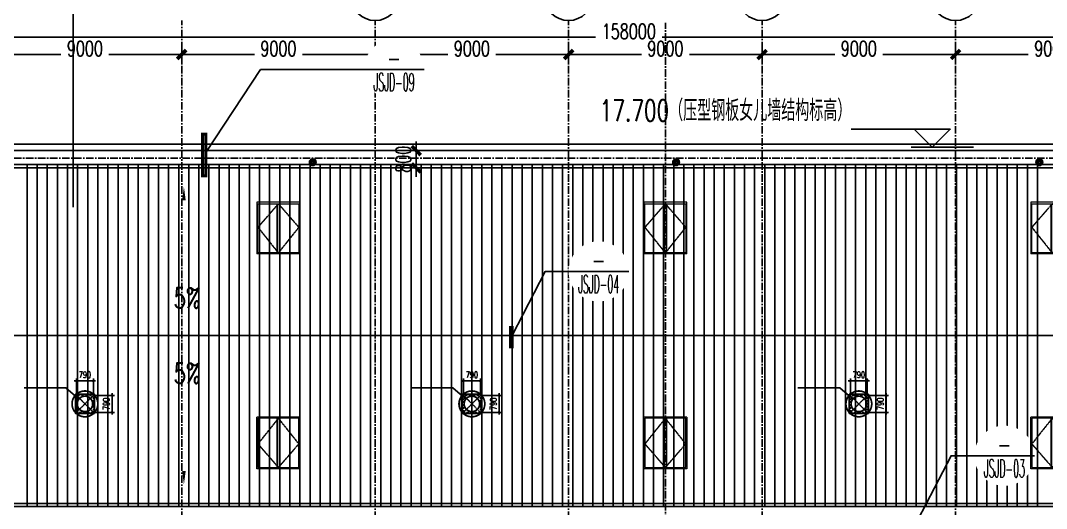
# Model space of a CAD drawing. Extents: x -599358 to 2865263, y -1062760 to 486533.
# Drawn here: x 1063875 to 1111602, y -854976 to -832288 of the extents above; entities that cross this region are included whole.
import ezdxf
from ezdxf.enums import TextEntityAlignment as Align

# ---------------------------------------------------------------- set-up
doc = ezdxf.new("R2010")
doc.units = 0
doc.set_wipeout_variables(frame=1)
for name, pattern in [('CENTER', [2, 1.25, -0.25, 0.25, -0.25]), ('DASH', [0.35, 0.25, -0.1]), ('HIDDEN', [0.375, 0.25, -0.125])]:
    doc.linetypes.add(name, pattern=pattern)
for name, color, linetype in [('3符号', 173, 'Continuous'), ('3索引', 3, 'Continuous'), ('A-AXIS-DP', 126, 'Continuous'), ('A-AXIS-SYMB', 3, 'Continuous'), ('A-LIN-V', 9, 'Continuous'), ('A-SFCE', 30, 'Continuous'), ('A-WINDOW', 140, 'Continuous'), ('DIM', 173, 'Continuous'), ('DIM_SYMB', 3, 'Continuous'), ('DOTE', 1, 'CENTER'), ('PUB_TEXT', 7, 'Continuous'), ('外框', 1, 'HIDDEN'), ('屋面板111', 6, 'Continuous'), ('暖通', 7, 'Continuous'), ('虹吸雨水斗', 6, 'Continuous')]:
    doc.layers.add(name, color=color, linetype=linetype)
doc.layers.add('成型线', color=3, linetype='Continuous', lineweight=18)
doc.styles.add('_TCH_AXIS', font='COMPLEX', dxfattribs={"bigfont": 'GBCBIG'})
doc.styles.add('_TCH_DIM', font='SIMPLEX', dxfattribs={"bigfont": 'GBCBIG'})
doc.styles.add('_TCH_DIM_T3', font='SIMPLEX', dxfattribs={"width": 0.705882, "bigfont": 'GBCBIG'})
doc.styles.add('DHTEXT-1', font='romans.shx', dxfattribs={"width": 0.7, "bigfont": 'chinese.shx'})
doc.styles.add('卓越符号', font='ROMANS.shx', dxfattribs={"width": 0.7, "bigfont": 'CHINESE.shx'})
doc.dimstyles.new('_TCH_ARCH&&100', dxfattribs={"dimtxt": 297.5, "dimasz": 100, "dimexe": 100, "dimexo": 100, "dimgap": 126.25, "dimtad": 1, "dimdec": 0, "dimzin": 0, "dimdsep": 46, "dimtxsty": '_TCH_DIM_T3', "dimblk": 'ARCHTICK', "dimcen": 0.09, "dimclrt": 7, "dimazin": 2, "dimtfac": 1, "dimtdec": 0, "dimtix": 1, "dimtmove": 2, "dimatfit": 3, "dimfxl": 0, "dimtolj": 1, "dimtzin": 0, "dimarcsym": 0})
doc.dimstyles.new('ZN280', dxfattribs={"dimscale": 280, "dimtxt": 2.5, "dimasz": 1.5, "dimexe": 1, "dimexo": 2, "dimgap": 0.9, "dimtad": 1, "dimdec": 0, "dimdsep": 46, "dimtxsty": 'DHTEXT-1', "dimblk": 'ARCHTICK', "dimcen": 2.5, "dimclrd": 173, "dimclre": 173, "dimclrt": 7, "dimazin": 2, "dimtfac": 1, "dimtdec": 0, "dimtix": 1, "dimtmove": 2, "dimatfit": 3, "dimfxl": 0, "dimarcsym": 0})

# ---------------------------------------------------------------- blocks, each defined once
blk = doc.blocks.new('*U612')
at = {"ltscale": 10}
blk.add_line((3.48, 0), (-6.85, 0), dxfattribs=at)
blk.add_lwpolyline([(3, 3), (0, 0), (-3, 3), (13.45, 3)])
at = {"color": 0, "style": '卓越符号', "width": 0.7, "flags": 8}
blk.add_attdef('±0.000', text='', height=3.5, dxfattribs=at).set_placement((13.45, 4.35), align=Align.RIGHT)
blk = doc.blocks.new('_ArchTick')
at = {"color": 0, "linetype": 'ByBlock', "const_width": 0.4}
blk.add_lwpolyline([(-0.5, -0.5), (0.5, 0.5)], dxfattribs=at)
blk = doc.blocks.new('*D1253')
at = {"layer": 'Defpoints', "color": 0, "ltscale": 2800, "transparency": 16777216}
for p in [(1071372, -833868), (1062372, -834828), (1071372, -834828)]:
    blk.add_point(p, dxfattribs=at)
at = {"layer": 'DIM', "color": 173, "linetype": 'ByBlock', "lineweight": -2, "ltscale": 2800, "transparency": 16777216}
for p, q in [((1062372, -834268), (1062372, -833588)), ((1071372, -834268), (1071372, -833588)), ((1062372, -833868), (1065757, -833868)), ((1071372, -833868), (1067988, -833868))]:
    blk.add_line(p, q, dxfattribs=at)
at = {"layer": 'DIM', "color": 173, "lineweight": -2, "ltscale": 2800, "transparency": 16777216, "xscale": 420, "yscale": 420, "zscale": 420, "rotation": 180}
blk.add_blockref('_ArchTick', (1062372, -833868), dxfattribs=at)
at = {"layer": 'DIM', "color": 173, "lineweight": -2, "ltscale": 2800, "transparency": 16777216, "xscale": 420, "yscale": 420, "zscale": 420}
blk.add_blockref('_ArchTick', (1071372, -833868), dxfattribs=at)
at = {"layer": 'DIM', "color": 7, "ltscale": 2800, "transparency": 16777216, "insert": (1066872, -833593), "char_height": 700, "attachment_point": 5, "style": 'DHTEXT-1'}
blk.add_mtext('9000', dxfattribs=at)
blk = doc.blocks.new('*D1254')
at = {"layer": 'Defpoints', "color": 0, "ltscale": 2800, "transparency": 16777216}
for p in [(1080372, -833868), (1071372, -834828), (1080372, -834828)]:
    blk.add_point(p, dxfattribs=at)
at = {"layer": 'DIM', "color": 173, "linetype": 'ByBlock', "lineweight": -2, "ltscale": 2800, "transparency": 16777216}
for p, q in [((1071372, -834268), (1071372, -833588)), ((1080372, -834268), (1080372, -833588)), ((1071372, -833868), (1074757, -833868)), ((1080372, -833868), (1076988, -833868))]:
    blk.add_line(p, q, dxfattribs=at)
at = {"layer": 'DIM', "color": 173, "lineweight": -2, "ltscale": 2800, "transparency": 16777216, "xscale": 420, "yscale": 420, "zscale": 420, "rotation": 180}
blk.add_blockref('_ArchTick', (1071372, -833868), dxfattribs=at)
at = {"layer": 'DIM', "color": 173, "lineweight": -2, "ltscale": 2800, "transparency": 16777216, "xscale": 420, "yscale": 420, "zscale": 420}
blk.add_blockref('_ArchTick', (1080372, -833868), dxfattribs=at)
at = {"layer": 'DIM', "color": 7, "ltscale": 2800, "transparency": 16777216, "insert": (1075872, -833593), "char_height": 700, "attachment_point": 5, "style": 'DHTEXT-1'}
blk.add_mtext('9000', dxfattribs=at)
blk = doc.blocks.new('*D1255')
at = {"layer": 'Defpoints', "color": 0, "ltscale": 2800, "transparency": 16777216}
for p in [(1089372, -833868), (1080372, -834828), (1089372, -834828)]:
    blk.add_point(p, dxfattribs=at)
at = {"layer": 'DIM', "color": 173, "linetype": 'ByBlock', "lineweight": -2, "ltscale": 2800, "transparency": 16777216}
for p, q in [((1080372, -834268), (1080372, -833588)), ((1089372, -834268), (1089372, -833588)), ((1080372, -833868), (1083757, -833868)), ((1089372, -833868), (1085988, -833868))]:
    blk.add_line(p, q, dxfattribs=at)
at = {"layer": 'DIM', "color": 173, "lineweight": -2, "ltscale": 2800, "transparency": 16777216, "xscale": 420, "yscale": 420, "zscale": 420, "rotation": 180}
blk.add_blockref('_ArchTick', (1080372, -833868), dxfattribs=at)
at = {"layer": 'DIM', "color": 173, "lineweight": -2, "ltscale": 2800, "transparency": 16777216, "xscale": 420, "yscale": 420, "zscale": 420}
blk.add_blockref('_ArchTick', (1089372, -833868), dxfattribs=at)
at = {"layer": 'DIM', "color": 7, "ltscale": 2800, "transparency": 16777216, "insert": (1084872, -833593), "char_height": 700, "attachment_point": 5, "style": 'DHTEXT-1'}
blk.add_mtext('9000', dxfattribs=at)
blk = doc.blocks.new('*D1256')
at = {"layer": 'Defpoints', "color": 0, "ltscale": 2800, "transparency": 16777216}
for p in [(1098372, -833868), (1089372, -834828), (1098372, -834828)]:
    blk.add_point(p, dxfattribs=at)
at = {"layer": 'DIM', "color": 173, "linetype": 'ByBlock', "lineweight": -2, "ltscale": 2800, "transparency": 16777216}
for p, q in [((1089372, -834268), (1089372, -833588)), ((1098372, -834268), (1098372, -833588)), ((1089372, -833868), (1092757, -833868)), ((1098372, -833868), (1094988, -833868))]:
    blk.add_line(p, q, dxfattribs=at)
at = {"layer": 'DIM', "color": 173, "lineweight": -2, "ltscale": 2800, "transparency": 16777216, "xscale": 420, "yscale": 420, "zscale": 420, "rotation": 180}
blk.add_blockref('_ArchTick', (1089372, -833868), dxfattribs=at)
at = {"layer": 'DIM', "color": 173, "lineweight": -2, "ltscale": 2800, "transparency": 16777216, "xscale": 420, "yscale": 420, "zscale": 420}
blk.add_blockref('_ArchTick', (1098372, -833868), dxfattribs=at)
at = {"layer": 'DIM', "color": 7, "ltscale": 2800, "transparency": 16777216, "insert": (1093872, -833593), "char_height": 700, "attachment_point": 5, "style": 'DHTEXT-1'}
blk.add_mtext('9000', dxfattribs=at)
blk = doc.blocks.new('*D1257')
at = {"layer": 'Defpoints', "color": 0, "ltscale": 2800, "transparency": 16777216}
for p in [(1107372, -833868), (1098372, -834828), (1107372, -834828)]:
    blk.add_point(p, dxfattribs=at)
at = {"layer": 'DIM', "color": 173, "linetype": 'ByBlock', "lineweight": -2, "ltscale": 2800, "transparency": 16777216}
for p, q in [((1098372, -834268), (1098372, -833588)), ((1107372, -834268), (1107372, -833588)), ((1098372, -833868), (1101757, -833868)), ((1107372, -833868), (1103988, -833868))]:
    blk.add_line(p, q, dxfattribs=at)
at = {"layer": 'DIM', "color": 173, "lineweight": -2, "ltscale": 2800, "transparency": 16777216, "xscale": 420, "yscale": 420, "zscale": 420, "rotation": 180}
blk.add_blockref('_ArchTick', (1098372, -833868), dxfattribs=at)
at = {"layer": 'DIM', "color": 173, "lineweight": -2, "ltscale": 2800, "transparency": 16777216, "xscale": 420, "yscale": 420, "zscale": 420}
blk.add_blockref('_ArchTick', (1107372, -833868), dxfattribs=at)
at = {"layer": 'DIM', "color": 7, "ltscale": 2800, "transparency": 16777216, "insert": (1102872, -833593), "char_height": 700, "attachment_point": 5, "style": 'DHTEXT-1'}
blk.add_mtext('9000', dxfattribs=at)
blk = doc.blocks.new('*D1258')
at = {"layer": 'Defpoints', "color": 0, "ltscale": 2800, "transparency": 16777216}
for p in [(1116372, -833868), (1107372, -834828), (1116372, -834828)]:
    blk.add_point(p, dxfattribs=at)
at = {"layer": 'DIM', "color": 173, "linetype": 'ByBlock', "lineweight": -2, "ltscale": 2800, "transparency": 16777216}
for p, q in [((1107372, -834268), (1107372, -833588)), ((1116372, -834268), (1116372, -833588)), ((1107372, -833868), (1110757, -833868)), ((1116372, -833868), (1112988, -833868))]:
    blk.add_line(p, q, dxfattribs=at)
at = {"layer": 'DIM', "color": 173, "lineweight": -2, "ltscale": 2800, "transparency": 16777216, "xscale": 420, "yscale": 420, "zscale": 420, "rotation": 180}
blk.add_blockref('_ArchTick', (1107372, -833868), dxfattribs=at)
at = {"layer": 'DIM', "color": 173, "lineweight": -2, "ltscale": 2800, "transparency": 16777216, "xscale": 420, "yscale": 420, "zscale": 420}
blk.add_blockref('_ArchTick', (1116372, -833868), dxfattribs=at)
at = {"layer": 'DIM', "color": 7, "ltscale": 2800, "transparency": 16777216, "insert": (1111872, -833593), "char_height": 700, "attachment_point": 5, "style": 'DHTEXT-1'}
blk.add_mtext('9000', dxfattribs=at)
blk = doc.blocks.new('*D1266')
at = {"layer": 'Defpoints', "color": 0, "ltscale": 2800, "transparency": 16777216}
for p in [(1171172, -833068), (1013172, -834728), (1171172, -834728)]:
    blk.add_point(p, dxfattribs=at)
at = {"layer": 'DIM', "color": 173, "linetype": 'ByBlock', "lineweight": -2, "ltscale": 2800, "transparency": 16777216}
for p, q in [((1013172, -834168), (1013172, -832788)), ((1171172, -834168), (1171172, -832788)), ((1013172, -833068), (1090625, -833068)), ((1171172, -833068), (1093719, -833068))]:
    blk.add_line(p, q, dxfattribs=at)
at = {"layer": 'DIM', "color": 173, "lineweight": -2, "ltscale": 2800, "transparency": 16777216, "xscale": 420, "yscale": 420, "zscale": 420, "rotation": 180}
blk.add_blockref('_ArchTick', (1013172, -833068), dxfattribs=at)
at = {"layer": 'DIM', "color": 173, "lineweight": -2, "ltscale": 2800, "transparency": 16777216, "xscale": 420, "yscale": 420, "zscale": 420}
blk.add_blockref('_ArchTick', (1171172, -833068), dxfattribs=at)
at = {"layer": 'DIM', "color": 7, "ltscale": 2800, "transparency": 16777216, "insert": (1092172, -832793), "char_height": 700, "attachment_point": 5, "style": 'DHTEXT-1'}
blk.add_mtext('158000', dxfattribs=at)
blk = doc.blocks.new('卓越-轴号')
blk.add_circle((0, 0), 4)
at = {"color": 0, "style": '_TCH_AXIS', "width": 1.041667, "flags": 8}
blk.add_attdef('A', text='', height=4.48, dxfattribs=at).set_placement((-2, -2.24), (2, -2.24), align=Align.FIT)
blk = doc.blocks.new('*D1912')
at = {"layer": 'Defpoints', "color": 0, "ltscale": 2800, "transparency": 16777216}
for p in [(1082282, -838338), (1083205, -838338), (1083205, -839138)]:
    blk.add_point(p, dxfattribs=at)
at = {"layer": 'DIM', "color": 173, "linetype": 'ByBlock', "lineweight": -2, "ltscale": 2800, "transparency": 16777216}
for p, q in [((1082282, -838338), (1082282, -837918)), ((1082645, -838338), (1082002, -838338)), ((1082282, -839138), (1082282, -838338)), ((1082645, -839138), (1082002, -839138)), ((1082282, -839138), (1082282, -839558))]:
    blk.add_line(p, q, dxfattribs=at)
at = {"layer": 'DIM', "color": 173, "lineweight": -2, "ltscale": 2800, "transparency": 16777216, "xscale": 420, "yscale": 420, "zscale": 420}
for p, rotation in [((1082282, -838338), 270), ((1082282, -839138), 90)]:
    blk.add_blockref('_ArchTick', p, dxfattribs=dict(at, rotation=rotation))
at = {"layer": 'DIM', "color": 7, "ltscale": 2800, "transparency": 16777216, "insert": (1081680, -838738), "char_height": 700, "attachment_point": 5, "rotation": 90, "style": 'DHTEXT-1'}
blk.add_mtext('800', dxfattribs=at)
blk = doc.blocks.new('卓越-指向索引')
blk.add_wipeout([(0, 5), (-0.52, 4.97), (-1.04, 4.89), (-1.55, 4.76), (-2.03, 4.57), (-2.5, 4.33), (-2.94, 4.05), (-3.35, 3.72), (-3.72, 3.35), (-4.05, 2.94), (-4.33, 2.5), (-4.57, 2.03), (-4.76, 1.55), (-4.89, 1.04), (-4.97, 0.52), (-5, 0), (-4.97, -0.52), (-4.89, -1.04), (-4.76, -1.55), (-4.57, -2.03), (-4.33, -2.5), (-4.05, -2.94), (-3.72, -3.35), (-3.35, -3.72), (-2.94, -4.05), (-2.5, -4.33), (-2.03, -4.57), (-1.55, -4.76), (-1.04, -4.89), (-0.52, -4.97), (0, -5), (0.52, -4.97), (1.04, -4.89), (1.55, -4.76), (2.03, -4.57), (2.5, -4.33), (2.94, -4.05), (3.35, -3.72), (3.72, -3.35), (4.05, -2.94), (4.33, -2.5), (4.57, -2.03), (4.76, -1.55), (4.89, -1.04), (4.97, -0.52), (5, 0), (4.97, 0.52), (4.89, 1.04), (4.76, 1.55), (4.57, 2.03), (4.33, 2.5), (4.05, 2.94), (3.72, 3.35), (3.35, 3.72), (2.94, 4.05), (2.5, 4.33), (2.03, 4.57), (1.55, 4.76), (1.04, 4.89), (0.52, 4.97)])
blk.add_line((-5, 0), (5, 0))
at = {"color": 0, "style": '卓越符号', "width": 0.7, "flags": 8}
blk.add_attdef('索引编号', text='', height=3, dxfattribs=at).set_placement((0, 0.37), align=Align.CENTER)
at = {"color": 0, "style": '卓越符号', "width": 0.892319, "flags": 8}
blk.add_attdef('图号', text='', height=3, dxfattribs=at).set_placement((-3.41, -3.6), (3.41, -3.6), align=Align.FIT)
blk = doc.blocks.new('“奔腾”虹吸雨水斗')
at = {"layer": '虹吸雨水斗', "lineweight": 25}
for p, q in [((947048, 86793), (947066, 86707)), ((947082, 86711), (947055, 86795)), ((947125, 86795), (947098, 86711)), ((947114, 86707), (947132, 86793)), ((946944, 86685), (947028, 86658)), ((947028, 86641), (946944, 86614)), ((947032, 86673), (946946, 86692)), ((946946, 86607), (947032, 86625)), ((946982, 86753), (947040, 86688)), ((947040, 86611), (946982, 86546)), ((947052, 86699), (946987, 86758)), ((946987, 86541), (947052, 86600)), ((947066, 86592), (947048, 86506)), ((947055, 86504), (947082, 86587)), ((947098, 86587), (947125, 86504)), ((947132, 86506), (947114, 86592)), ((947194, 86758), (947128, 86699)), ((947128, 86600), (947194, 86541)), ((947140, 86688), (947199, 86753)), ((947199, 86546), (947140, 86611)), ((947234, 86692), (947148, 86673)), ((947148, 86625), (947234, 86607)), ((947152, 86658), (947236, 86685)), ((947236, 86614), (947152, 86641))]:
    blk.add_line(p, q, dxfattribs=at)
for radius in [150, 47.6]:
    blk.add_circle((947090, 86649), radius, dxfattribs=at)
for centre, start, end in [((947025, 86649), 291.6382, 68.3675), ((947034, 86682), 261.6382, 38.3675), ((947034, 86617), 321.6382, 98.3675), ((947057, 86706), 231.6382, 8.3675), ((947057, 86593), 351.6382, 128.3675), ((947090, 86715), 201.6382, 338.3675), ((947090, 86584), 21.6382, 158.3675), ((947123, 86706), 171.6382, 308.3675), ((947123, 86593), 51.6382, 188.3675), ((947147, 86682), 141.6382, 278.3675), ((947147, 86617), 81.6382, 218.3675), ((947155, 86649), 111.6382, 248.3675)]:
    blk.add_arc(centre, 8.82, start, end, dxfattribs=at)
blk = doc.blocks.new('*D1776')
at = {"layer": 'A-AXIS-DP', "color": 0, "lineweight": -2, "transparency": 16777216}
for p, q in [((-1274, 395), (-1274, 495)), ((-495, 395), (-1374, 395)), ((-1274, 395), (-1274, -395)), ((-495, -395), (-1374, -395)), ((-1274, -395), (-1274, -495))]:
    blk.add_line(p, q, dxfattribs=at)
at = {"layer": 'Defpoints', "color": 0, "transparency": 16777216}
for p in [(-395, 395), (-1274, -395), (-395, -395)]:
    blk.add_point(p, dxfattribs=at)
at = {"layer": 'A-AXIS-DP', "color": 0, "lineweight": -2, "transparency": 16777216, "xscale": 100, "yscale": 100, "zscale": 100}
for p, rotation in [((-1274, 395), 270), ((-1274, -395), 90)]:
    blk.add_blockref('_ArchTick', p, dxfattribs=dict(at, rotation=rotation))
at = {"layer": 'A-AXIS-DP', "color": 7, "transparency": 16777216, "insert": (-999, 0), "char_height": 297.5, "attachment_point": 5, "rotation": 270, "style": '_TCH_DIM_T3'}
blk.add_mtext('\\A1;790', dxfattribs=at)
blk = doc.blocks.new('*D1777')
at = {"layer": 'A-AXIS-DP', "color": 0, "lineweight": -2, "transparency": 16777216}
for p, q in [((-395, -495), (-395, -1178)), ((395, -495), (395, -1178)), ((-395, -1078), (-495, -1078)), ((395, -1078), (-395, -1078)), ((395, -1078), (495, -1078))]:
    blk.add_line(p, q, dxfattribs=at)
at = {"layer": 'Defpoints', "color": 0, "transparency": 16777216}
for p in [(-395, -395), (395, -395), (-395, -1078)]:
    blk.add_point(p, dxfattribs=at)
at = {"layer": 'A-AXIS-DP', "color": 0, "lineweight": -2, "transparency": 16777216, "xscale": 100, "yscale": 100, "zscale": 100}
blk.add_blockref('_ArchTick', (-395, -1078), dxfattribs=at)
at = {"layer": 'A-AXIS-DP', "color": 0, "lineweight": -2, "transparency": 16777216, "xscale": 100, "yscale": 100, "zscale": 100, "rotation": 180}
blk.add_blockref('_ArchTick', (395, -1078), dxfattribs=at)
at = {"layer": 'A-AXIS-DP', "color": 7, "transparency": 16777216, "insert": (0, -1353), "char_height": 297.5, "attachment_point": 5, "rotation": 180, "style": '_TCH_DIM_T3'}
blk.add_mtext('\\A1;790', dxfattribs=at)
blk = doc.blocks.new('tc')
at = {"color": 2}
for p, q in [((106263, -20239), (106263, -22524)), ((106364, -20239), (106364, -22524))]:
    blk.add_line(p, q, dxfattribs=at)
at = {"layer": '外框'}
for points in [[(106313, -22524), (105363, -21332), (106313, -20239)], [(106313, -22524), (107263, -21332), (106313, -20239)]]:
    blk.add_lwpolyline(points, dxfattribs=at)
at = {"layer": '成型线'}
blk.add_line((105313, -22569), (107313, -22569), dxfattribs=at)
blk.add_lwpolyline([(105313, -22569), (105313, -20169), (107313, -20169), (107313, -22569)], dxfattribs=at)
blk.add_lwpolyline([(105363, -22524), (107263, -22524), (107263, -20239), (105363, -20239)], close=True, dxfattribs=at)
blk = doc.blocks.new('423432432222')
at = {"xscale": -1}
blk.add_blockref('tc', (472909, 740689), dxfattribs=at)
at = {"rotation": 180}
blk.add_blockref('tc', (472909, 687951), dxfattribs=at)
blk = doc.blocks.new('A$Cf7faade6')
at = {"layer": 'A-WINDOW'}
for p in [(-304796, -722570), (-286796, -722570), (-268796, -722570)]:
    blk.add_blockref('423432432222', p, dxfattribs=at)
blk = doc.blocks.new('fengji')
at = {"layer": 'DIM_SYMB'}
for p, q in [((324.2, -267.9), (884.2, -747.9)), ((884.2, -747.9), (2834.2, -747.9))]:
    blk.add_line(p, q, dxfattribs=at)
at = {"layer": 'DIM_SYMB', "const_width": 40}
blk.add_lwpolyline([(310.3, -253.5, -1), (338.1, -282.3, -1)], format="xyb", close=True, dxfattribs=at)
at = {"layer": '暖通', "color": 7, "linetype": 'DASH', "ltscale": 0.5}
for p, q in [((-395, 395), (395, -395)), ((395, 395), (-395, -395))]:
    blk.add_line(p, q, dxfattribs=at)
at = {"layer": '暖通', "color": 7, "const_width": 79.8}
for points in [[(0, -600.2, -1), (0, 600.2, -1)], [(0, -600.2, 1), (0, 600.2, 1)]]:
    blk.add_lwpolyline(points, format="xyb", dxfattribs=at)
at = {"layer": '暖通', "color": 7, "ltscale": 0.5}
blk.add_lwpolyline([(-445, 445), (445, 445), (445, -445), (-445, -445)], close=True, dxfattribs=at)
at = {"layer": '暖通', "color": 7, "linetype": 'DASH', "const_width": 79.8}
for points in [[(0, -358.3, -1), (0, 358.3, -1)], [(0, -358.3, 1), (0, 358.3, 1)]]:
    blk.add_lwpolyline(points, format="xyb", dxfattribs=at)
at = {"layer": '暖通', "color": 7, "linetype": 'DASH', "ltscale": 0.5}
blk.add_lwpolyline([(-395, 395), (395, 395), (395, -395), (-395, -395)], close=True, dxfattribs=at)
at = {"layer": 'A-AXIS-DP'}
for p1, distance, picture, middle in [((-395, 395), -879.2, '*D1776', (-999.2, 0)), ((395, -395), 682.9, '*D1777', (0, -1352.9))]:
    dim = blk.add_aligned_dim(p1=p1, p2=(-395, -395), distance=distance, dimstyle='_TCH_ARCH&&100', dxfattribs=at)
    dim.commit()
    dim.dimension.update_dxf_attribs({"geometry": picture, "text_midpoint": middle})
blk = doc.blocks.new('A$C9572bd8b')
at = {"layer": '暖通', "rotation": 180}
for p in [(52800, -11425), (70800, -11425), (88800, -11425)]:
    blk.add_blockref('fengji', p, dxfattribs=at)

msp = doc.modelspace()

# ---------------------------------------------------------------- linework, layer by layer
at = {"layer": '3索引'}
for points in [[(1072492.3, -838425), (1075043.4, -834565), (1081252.4, -834565)], [(1086742.4, -846937.9), (1088284.5, -843952), (1090769.8, -843952)], [(1105618.2, -855511.3), (1107160.3, -852525.4), (1109645.6, -852525.4)]]:
    msp.add_lwpolyline(points, dxfattribs=at)
at = {"layer": '3索引', "linetype": 'DASH', "ltscale": 1400, "const_width": 140}
for points in [[(1072340.7, -839509.5), (1072492.3, -839509.5), (1072492.3, -837569.9), (1072340.7, -837569.9)], [(1086666.7, -847462), (1086742.4, -847462), (1086742.4, -846560.4), (1086666.7, -846560.4)]]:
    msp.add_lwpolyline(points, close=True, dxfattribs=at)
at = {"layer": 'A-AXIS-SYMB'}
msp.add_line((1066319.7, -821702.6), (1066319.7, -840968.2), dxfattribs=at)
for points in [[(1071476.2, -845117, 0, 0, 0), (1071476.2, -840015.2, 0, 169.2, 0), (1071476.2, -840649.6, 0, 0, 0)], [(1071476.2, -848758.8, 0, 0, 0), (1071476.2, -853860.5, 0, 169.2, 0), (1071476.2, -853226.1, 0, 0, 0)]]:
    msp.add_lwpolyline(points, format="xyseb", dxfattribs=at)
at = {"layer": 'A-LIN-V'}
for points in [[(1170872.4, -839137.9), (1035447.1, -839137.9)], [(1170872.4, -854737.9), (1030281.6, -854737.9)]]:
    msp.add_lwpolyline(points, dxfattribs=at)
at = {"layer": 'A-SFCE'}
msp.add_line((1170872.4, -838337.9), (1034865.6, -838337.9), dxfattribs=at)
for points in [[(1013772.4, -906687.9), (1013172.4, -906687.9), (1013172.4, -921837.9), (1171172.4, -921837.9), (1171172.4, -921837.9), (1171172.4, -838037.9), (1034647.5, -838037.9), (1013172.4, -904240.4), (1013172.4, -905187.9)], [(1032075.9, -846937.9), (1170872.4, -846937.9)]]:
    msp.add_lwpolyline(points, dxfattribs=at)
at = {"layer": 'DOTE', "ltscale": 280}
for p, q in [((1071372.4, -927706.6), (1071372.4, -832287.9)), ((1080372.4, -927706.6), (1080372.4, -832287.9)), ((1089372.4, -927706.6), (1089372.4, -832287.9)), ((1098372.4, -927706.6), (1098372.4, -832287.9)), ((1107372.4, -927706.6), (1107372.4, -832287.9)), ((1093872.4, -926186.7), (1093872.4, -832387.9)), ((1179276.6, -838687.9), (1002976.6, -838687.9))]:
    msp.add_line(p, q, dxfattribs=at)
at = {"layer": '屋面板111', "ltscale": 2500}
for p, q in [((1064182.4, -846937.9), (1064182.4, -838987.9)), ((1064652.4, -846937.9), (1064652.4, -838987.9)), ((1065122.4, -846937.9), (1065122.4, -838987.9)), ((1065592.4, -846937.9), (1065592.4, -838987.9)), ((1066062.4, -846937.9), (1066062.4, -838987.9)), ((1066532.4, -846937.9), (1066532.4, -838987.9)), ((1067002.4, -846937.9), (1067002.4, -838987.9)), ((1067472.4, -846937.9), (1067472.4, -838987.9)), ((1067942.4, -846937.9), (1067942.4, -838987.9)), ((1068412.4, -846937.9), (1068412.4, -838987.9)), ((1068882.4, -846937.9), (1068882.4, -838987.9)), ((1069352.4, -846937.9), (1069352.4, -838987.9)), ((1069822.4, -846937.9), (1069822.4, -838987.9)), ((1070292.4, -846937.9), (1070292.4, -838987.9)), ((1070762.4, -846937.9), (1070762.4, -838987.9)), ((1071232.4, -846937.9), (1071232.4, -838987.9)), ((1071702.4, -846937.9), (1071702.4, -838987.9)), ((1072172.4, -846937.9), (1072172.4, -838987.9)), ((1072642.4, -846937.9), (1072642.4, -838987.9)), ((1073112.4, -846937.9), (1073112.4, -838987.9)), ((1073582.4, -846937.9), (1073582.4, -838987.9)), ((1074052.4, -846937.9), (1074052.4, -838987.9)), ((1074522.4, -846937.9), (1074522.4, -838987.9)), ((1074992.4, -846937.9), (1074992.4, -838987.9)), ((1075462.4, -846937.9), (1075462.4, -838987.9)), ((1075932.4, -846937.9), (1075932.4, -838987.9)), ((1076402.4, -846937.9), (1076402.4, -838987.9)), ((1076872.4, -846937.9), (1076872.4, -838987.9)), ((1077342.4, -846937.9), (1077342.4, -838987.9)), ((1077812.4, -846937.9), (1077812.4, -838987.9)), ((1078282.4, -846937.9), (1078282.4, -838987.9)), ((1078752.4, -846937.9), (1078752.4, -838987.9)), ((1079222.4, -846937.9), (1079222.4, -838987.9)), ((1079692.4, -846937.9), (1079692.4, -838987.9)), ((1080162.4, -846937.9), (1080162.4, -838987.9)), ((1080632.4, -846937.9), (1080632.4, -838987.9)), ((1081102.4, -846937.9), (1081102.4, -838987.9)), ((1081572.4, -846937.9), (1081572.4, -838987.9)), ((1082042.4, -846937.9), (1082042.4, -838987.9)), ((1082512.4, -846937.9), (1082512.4, -838987.9)), ((1082982.4, -846937.9), (1082982.4, -838987.9)), ((1083452.4, -846937.9), (1083452.4, -838987.9)), ((1083922.4, -846937.9), (1083922.4, -838987.9)), ((1084392.4, -846937.9), (1084392.4, -838987.9)), ((1084862.4, -846937.9), (1084862.4, -838987.9)), ((1085332.4, -846937.9), (1085332.4, -838987.9)), ((1085802.4, -846937.9), (1085802.4, -838987.9)), ((1086272.4, -846937.9), (1086272.4, -838987.9)), ((1086742.4, -846937.9), (1086742.4, -838987.9)), ((1087212.4, -846937.9), (1087212.4, -838987.9)), ((1087682.4, -846937.9), (1087682.4, -838987.9)), ((1088152.4, -846937.9), (1088152.4, -838987.9)), ((1088622.4, -846937.9), (1088622.4, -838987.9)), ((1089092.4, -846937.9), (1089092.4, -838987.9)), ((1089562.4, -846937.9), (1089562.4, -838987.9)), ((1090032.4, -846937.9), (1090032.4, -838987.9)), ((1090502.4, -846937.9), (1090502.4, -838987.9)), ((1090972.4, -846937.9), (1090972.4, -838987.9)), ((1091442.4, -846937.9), (1091442.4, -838987.9)), ((1091912.4, -846937.9), (1091912.4, -838987.9)), ((1092382.4, -846937.9), (1092382.4, -838987.9)), ((1092852.4, -846937.9), (1092852.4, -838987.9)), ((1093322.4, -846937.9), (1093322.4, -838987.9)), ((1093792.4, -846937.9), (1093792.4, -838987.9)), ((1094262.4, -846937.9), (1094262.4, -838987.9)), ((1094732.4, -846937.9), (1094732.4, -838987.9)), ((1095202.4, -846937.9), (1095202.4, -838987.9)), ((1095672.4, -846937.9), (1095672.4, -838987.9)), ((1096142.4, -846937.9), (1096142.4, -838987.9)), ((1096612.4, -846937.9), (1096612.4, -838987.9)), ((1097082.4, -846937.9), (1097082.4, -838987.9)), ((1097552.4, -846937.9), (1097552.4, -838987.9)), ((1098022.4, -846937.9), (1098022.4, -838987.9)), ((1098492.4, -846937.9), (1098492.4, -838987.9)), ((1098962.4, -846937.9), (1098962.4, -838987.9)), ((1099432.4, -846937.9), (1099432.4, -838987.9)), ((1099902.4, -846937.9), (1099902.4, -838987.9)), ((1100372.4, -846937.9), (1100372.4, -838987.9)), ((1100842.4, -846937.9), (1100842.4, -838987.9)), ((1101312.4, -846937.9), (1101312.4, -838987.9)), ((1101782.4, -846937.9), (1101782.4, -838987.9)), ((1102252.4, -846937.9), (1102252.4, -838987.9)), ((1102722.4, -846937.9), (1102722.4, -838987.9)), ((1103192.4, -846937.9), (1103192.4, -838987.9)), ((1103662.4, -846937.9), (1103662.4, -838987.9)), ((1104132.4, -846937.9), (1104132.4, -838987.9)), ((1104602.4, -846937.9), (1104602.4, -838987.9)), ((1105072.4, -846937.9), (1105072.4, -838987.9)), ((1105542.4, -846937.9), (1105542.4, -838987.9)), ((1106012.4, -846937.9), (1106012.4, -838987.9)), ((1106482.4, -846937.9), (1106482.4, -838987.9)), ((1106952.4, -846937.9), (1106952.4, -838987.9)), ((1107422.4, -846937.9), (1107422.4, -838987.9)), ((1107892.4, -846937.9), (1107892.4, -838987.9)), ((1108362.4, -846937.9), (1108362.4, -838987.9)), ((1108832.4, -846937.9), (1108832.4, -838987.9)), ((1109302.4, -846937.9), (1109302.4, -838987.9)), ((1109772.4, -846937.9), (1109772.4, -838987.9)), ((1110242.4, -846937.9), (1110242.4, -838987.9)), ((1110712.4, -846937.9), (1110712.4, -838987.9)), ((1111182.4, -846937.9), (1111182.4, -838987.9)), ((1064182.4, -846937.9), (1064182.4, -854887.9)), ((1064652.4, -846937.9), (1064652.4, -854887.9)), ((1065122.4, -846937.9), (1065122.4, -854887.9)), ((1065592.4, -846937.9), (1065592.4, -854887.9)), ((1066062.4, -846937.9), (1066062.4, -854887.9)), ((1066532.4, -846937.9), (1066532.4, -854887.9)), ((1067002.4, -846937.9), (1067002.4, -854887.9)), ((1067472.4, -846937.9), (1067472.4, -854887.9)), ((1067942.4, -846937.9), (1067942.4, -854887.9)), ((1068412.4, -846937.9), (1068412.4, -854887.9)), ((1068882.4, -846937.9), (1068882.4, -854887.9)), ((1069352.4, -846937.9), (1069352.4, -854887.9)), ((1069822.4, -846937.9), (1069822.4, -854887.9)), ((1070292.4, -846937.9), (1070292.4, -854887.9)), ((1070762.4, -846937.9), (1070762.4, -854887.9)), ((1071232.4, -846937.9), (1071232.4, -854887.9)), ((1071702.4, -846937.9), (1071702.4, -854887.9)), ((1072172.4, -846937.9), (1072172.4, -854887.9)), ((1072642.4, -846937.9), (1072642.4, -854887.9)), ((1073112.4, -846937.9), (1073112.4, -854887.9)), ((1073582.4, -846937.9), (1073582.4, -854887.9)), ((1074052.4, -846937.9), (1074052.4, -854887.9)), ((1074522.4, -846937.9), (1074522.4, -854887.9)), ((1074992.4, -846937.9), (1074992.4, -854887.9)), ((1075462.4, -846937.9), (1075462.4, -854887.9)), ((1075932.4, -846937.9), (1075932.4, -854887.9)), ((1076402.4, -846937.9), (1076402.4, -854887.9)), ((1076872.4, -846937.9), (1076872.4, -854887.9)), ((1077342.4, -846937.9), (1077342.4, -854887.9)), ((1077812.4, -846937.9), (1077812.4, -854887.9)), ((1078282.4, -846937.9), (1078282.4, -854887.9)), ((1078752.4, -846937.9), (1078752.4, -854887.9)), ((1079222.4, -846937.9), (1079222.4, -854887.9)), ((1079692.4, -846937.9), (1079692.4, -854887.9)), ((1080162.4, -846937.9), (1080162.4, -854887.9)), ((1080632.4, -846937.9), (1080632.4, -854887.9)), ((1081102.4, -846937.9), (1081102.4, -854887.9)), ((1081572.4, -846937.9), (1081572.4, -854887.9)), ((1082042.4, -846937.9), (1082042.4, -854887.9)), ((1082512.4, -846937.9), (1082512.4, -854887.9)), ((1082982.4, -846937.9), (1082982.4, -854887.9)), ((1083452.4, -846937.9), (1083452.4, -854887.9)), ((1083922.4, -846937.9), (1083922.4, -854887.9)), ((1084392.4, -846937.9), (1084392.4, -854887.9)), ((1084862.4, -846937.9), (1084862.4, -854887.9)), ((1085332.4, -846937.9), (1085332.4, -854887.9)), ((1085802.4, -846937.9), (1085802.4, -854887.9)), ((1086272.4, -846937.9), (1086272.4, -854887.9)), ((1086742.4, -846937.9), (1086742.4, -854887.9)), ((1087212.4, -846937.9), (1087212.4, -854887.9)), ((1087682.4, -846937.9), (1087682.4, -854887.9)), ((1088152.4, -846937.9), (1088152.4, -854887.9)), ((1088622.4, -846937.9), (1088622.4, -854887.9)), ((1089092.4, -846937.9), (1089092.4, -854887.9)), ((1089562.4, -846937.9), (1089562.4, -854887.9)), ((1090032.4, -846937.9), (1090032.4, -854887.9)), ((1090502.4, -846937.9), (1090502.4, -854887.9)), ((1090972.4, -846937.9), (1090972.4, -854887.9)), ((1091442.4, -846937.9), (1091442.4, -854887.9)), ((1091912.4, -846937.9), (1091912.4, -854887.9)), ((1092382.4, -846937.9), (1092382.4, -854887.9)), ((1092852.4, -846937.9), (1092852.4, -854887.9)), ((1093322.4, -846937.9), (1093322.4, -854887.9)), ((1093792.4, -846937.9), (1093792.4, -854887.9)), ((1094262.4, -846937.9), (1094262.4, -854887.9)), ((1094732.4, -846937.9), (1094732.4, -854887.9)), ((1095202.4, -846937.9), (1095202.4, -854887.9)), ((1095672.4, -846937.9), (1095672.4, -854887.9)), ((1096142.4, -846937.9), (1096142.4, -854887.9)), ((1096612.4, -846937.9), (1096612.4, -854887.9)), ((1097082.4, -846937.9), (1097082.4, -854887.9)), ((1097552.4, -846937.9), (1097552.4, -854887.9)), ((1098022.4, -846937.9), (1098022.4, -854887.9)), ((1098492.4, -846937.9), (1098492.4, -854887.9)), ((1098962.4, -846937.9), (1098962.4, -854887.9)), ((1099432.4, -846937.9), (1099432.4, -854887.9)), ((1099902.4, -846937.9), (1099902.4, -854887.9)), ((1100372.4, -846937.9), (1100372.4, -854887.9)), ((1100842.4, -846937.9), (1100842.4, -854887.9)), ((1101312.4, -846937.9), (1101312.4, -854887.9)), ((1101782.4, -846937.9), (1101782.4, -854887.9)), ((1102252.4, -846937.9), (1102252.4, -854887.9)), ((1102722.4, -846937.9), (1102722.4, -854887.9)), ((1103192.4, -846937.9), (1103192.4, -854887.9)), ((1103662.4, -846937.9), (1103662.4, -854887.9)), ((1104132.4, -846937.9), (1104132.4, -854887.9)), ((1104602.4, -846937.9), (1104602.4, -854887.9)), ((1105072.4, -846937.9), (1105072.4, -854887.9)), ((1105542.4, -846937.9), (1105542.4, -854887.9)), ((1106012.4, -846937.9), (1106012.4, -854887.9)), ((1106482.4, -846937.9), (1106482.4, -854887.9)), ((1106952.4, -846937.9), (1106952.4, -854887.9)), ((1107422.4, -846937.9), (1107422.4, -854887.9)), ((1107892.4, -846937.9), (1107892.4, -854887.9)), ((1108362.4, -846937.9), (1108362.4, -854887.9)), ((1108832.4, -846937.9), (1108832.4, -854887.9)), ((1109302.4, -846937.9), (1109302.4, -854887.9)), ((1109772.4, -846937.9), (1109772.4, -854887.9)), ((1110242.4, -846937.9), (1110242.4, -854887.9)), ((1110712.4, -846937.9), (1110712.4, -854887.9)), ((1111182.4, -846937.9), (1111182.4, -854887.9))]:
    msp.add_line(p, q, dxfattribs=at)
for points in [[(1170872.4, -838987.9), (1035233, -838987.9)], [(1170872.4, -854887.9), (1030075.2, -854887.9)]]:
    msp.add_lwpolyline(points, dxfattribs=at)

# ---------------------------------------------------------------- block references
at = {"layer": '3符号', "color": 7}
ref = msp.add_blockref('卓越-轴号', (1080372.4, -831167.9), dxfattribs=dict(at, xscale=280, yscale=280, zscale=280))
ref.add_attrib('A', '2L', dxfattribs={"layer": '0', "color": 0, "height": 1254.4, "style": '_TCH_AXIS', "width": 0.535714}).set_placement((1079812.4, -831795.1), (1080932.4, -831795.1), align=Align.FIT)
ref = msp.add_blockref('卓越-轴号', (1089372.4, -831167.9), dxfattribs=dict(at, xscale=280, yscale=280, zscale=280))
ref.add_attrib('A', '2K', dxfattribs={"layer": '0', "color": 0, "height": 1254.4, "style": '_TCH_AXIS', "width": 0.480769}).set_placement((1088812.4, -831795.1), (1089932.4, -831795.1), align=Align.FIT)
ref = msp.add_blockref('卓越-轴号', (1098372.4, -831167.9), dxfattribs=dict(at, xscale=280, yscale=280, zscale=280))
ref.add_attrib('A', '2J', dxfattribs={"layer": '0', "color": 0, "height": 1254.4, "style": '_TCH_AXIS', "width": 0.604839}).set_placement((1097812.4, -831795.1), (1098932.4, -831795.1), align=Align.FIT)
ref = msp.add_blockref('卓越-轴号', (1107372.4, -831167.9), dxfattribs=dict(at, xscale=280, yscale=280, zscale=280))
ref.add_attrib('A', '2H', dxfattribs={"layer": '0', "color": 0, "height": 1254.4, "style": '_TCH_AXIS', "width": 0.46875}).set_placement((1106812.4, -831795.1), (1107932.4, -831795.1), align=Align.FIT)
ref = msp.add_blockref('*U612', (1106288.7, -838180.7), dxfattribs=dict(at, xscale=-280, yscale=280, zscale=280))
ref.add_attrib('±0.000', '17.700（压型钢板女儿墙结构标高）', dxfattribs={"layer": '0', "color": 0, "height": 980, "style": '卓越符号', "width": 0.7}).set_placement((1102522.7, -836962.7), align=Align.RIGHT)
at = {"layer": '虹吸雨水斗', "xscale": 1.061320754715, "yscale": 1.061320754715, "zscale": 1.061320754715}
for p in [(72306.1, -930839), (89206.1, -930839), (106106.1, -930839)]:
    msp.add_blockref('“奔腾”虹吸雨水斗', p, dxfattribs=at)

# ---------------------------------------------------------------- texts
at = {"layer": 'PUB_TEXT', "style": '_TCH_DIM', "width": 0.7}
msp.add_text('5%', height=942.52, dxfattribs=at).set_placement((1071006.7, -845655.6))
msp.add_text('5%', height=942.52, rotation=0, dxfattribs=at).set_placement((1071006.7, -849162.6))

# ---------------------------------------------------------------- dimensions: what is measured, and where the dimension line sits
at = {"layer": 'DIM', "ltscale": 2800}
for base, p1, p2, picture, middle in [((1171172.4, -833067.9), (1013172.4, -834727.9), (1171172.4, -834727.9), '*D1266', (1092172.4, -832792.9)), ((1071372.4, -833867.9), (1062372.4, -834827.9), (1071372.4, -834827.9), '*D1253', (1066872.4, -833592.9)), ((1080372.4, -833867.9), (1071372.4, -834827.9), (1080372.4, -834827.9), '*D1254', (1075872.4, -833592.9)), ((1089372.4, -833867.9), (1080372.4, -834827.9), (1089372.4, -834827.9), '*D1255', (1084872.4, -833592.9)), ((1098372.4, -833867.9), (1089372.4, -834827.9), (1098372.4, -834827.9), '*D1256', (1093872.4, -833592.9)), ((1107372.4, -833867.9), (1098372.4, -834827.9), (1107372.4, -834827.9), '*D1257', (1102872.4, -833592.9)), ((1116372.4, -833867.9), (1107372.4, -834827.9), (1116372.4, -834827.9), '*D1258', (1111872.4, -833592.9))]:
    dim = msp.add_linear_dim(base=base, p1=p1, p2=p2, angle=0, dimstyle='ZN280', dxfattribs=at)
    dim.commit()
    dim.dimension.update_dxf_attribs({"geometry": picture, "text_midpoint": middle, "dimtype": 161})
dim = msp.add_aligned_dim(p1=(1083204.6, -839137.9), p2=(1083204.6, -838337.9), distance=922.8, dimstyle='ZN280', dxfattribs=at)
dim.commit()
dim.dimension.update_dxf_attribs({"geometry": '*D1912', "text_midpoint": (1081679.8, -838737.9)})

# ---------------------------------------------------------------- next in the draw order: block references
at = {"layer": '3索引', "color": 7}
ref = msp.add_blockref('卓越-指向索引', (1081252.4, -834565), dxfattribs=dict(at, xscale=280, yscale=280, zscale=280))
ref.add_attrib('索引编号', '-', dxfattribs={"layer": '0', "color": 0, "height": 840, "style": '卓越符号', "width": 0.7}).set_placement((1081252.4, -834462.7), align=Align.CENTER)
ref.add_attrib('图号', 'JSJD-09', dxfattribs={"layer": '0', "color": 0, "height": 840, "style": '卓越符号', "width": 0.353588}).set_placement((1080298.6, -835573.4), (1082208, -835573.4), align=Align.FIT)
ref = msp.add_blockref('卓越-指向索引', (1090769.8, -843952), dxfattribs=dict(at, xscale=280, yscale=280, zscale=280))
ref.add_attrib('索引编号', '-', dxfattribs={"layer": '0', "color": 0, "height": 840, "style": '卓越符号', "width": 0.7}).set_placement((1090769.8, -843849.8), align=Align.CENTER)
ref.add_attrib('图号', 'JSJD-04', dxfattribs={"layer": '0', "color": 0, "height": 840, "style": '卓越符号', "width": 0.348426}).set_placement((1089816.1, -844960.5), (1091725.5, -844960.5), align=Align.FIT)
ref = msp.add_blockref('卓越-指向索引', (1109645.6, -852525.4), dxfattribs=dict(at, xscale=280, yscale=280, zscale=280))
ref.add_attrib('索引编号', '-', dxfattribs={"layer": '0', "color": 0, "height": 840, "style": '卓越符号', "width": 0.7}).set_placement((1109645.6, -852423.2), align=Align.CENTER)
ref.add_attrib('图号', 'JSJD-03', dxfattribs={"layer": '0', "color": 0, "height": 840, "style": '卓越符号', "width": 0.350988}).set_placement((1108691.8, -853533.8), (1110601.2, -853533.8), align=Align.FIT)

# ---------------------------------------------------------------- next in the draw order: block references
at = {"layer": '3索引', "ltscale": 50}
msp.add_blockref('A$Cf7faade6', (1014072.4, -838687.9), dxfattribs=at)
at = {"layer": '虹吸雨水斗', "ltscale": 50}
msp.add_blockref('A$C9572bd8b', (1014072.4, -838687.9), dxfattribs=at)

doc.saveas('drawing.dxf')
